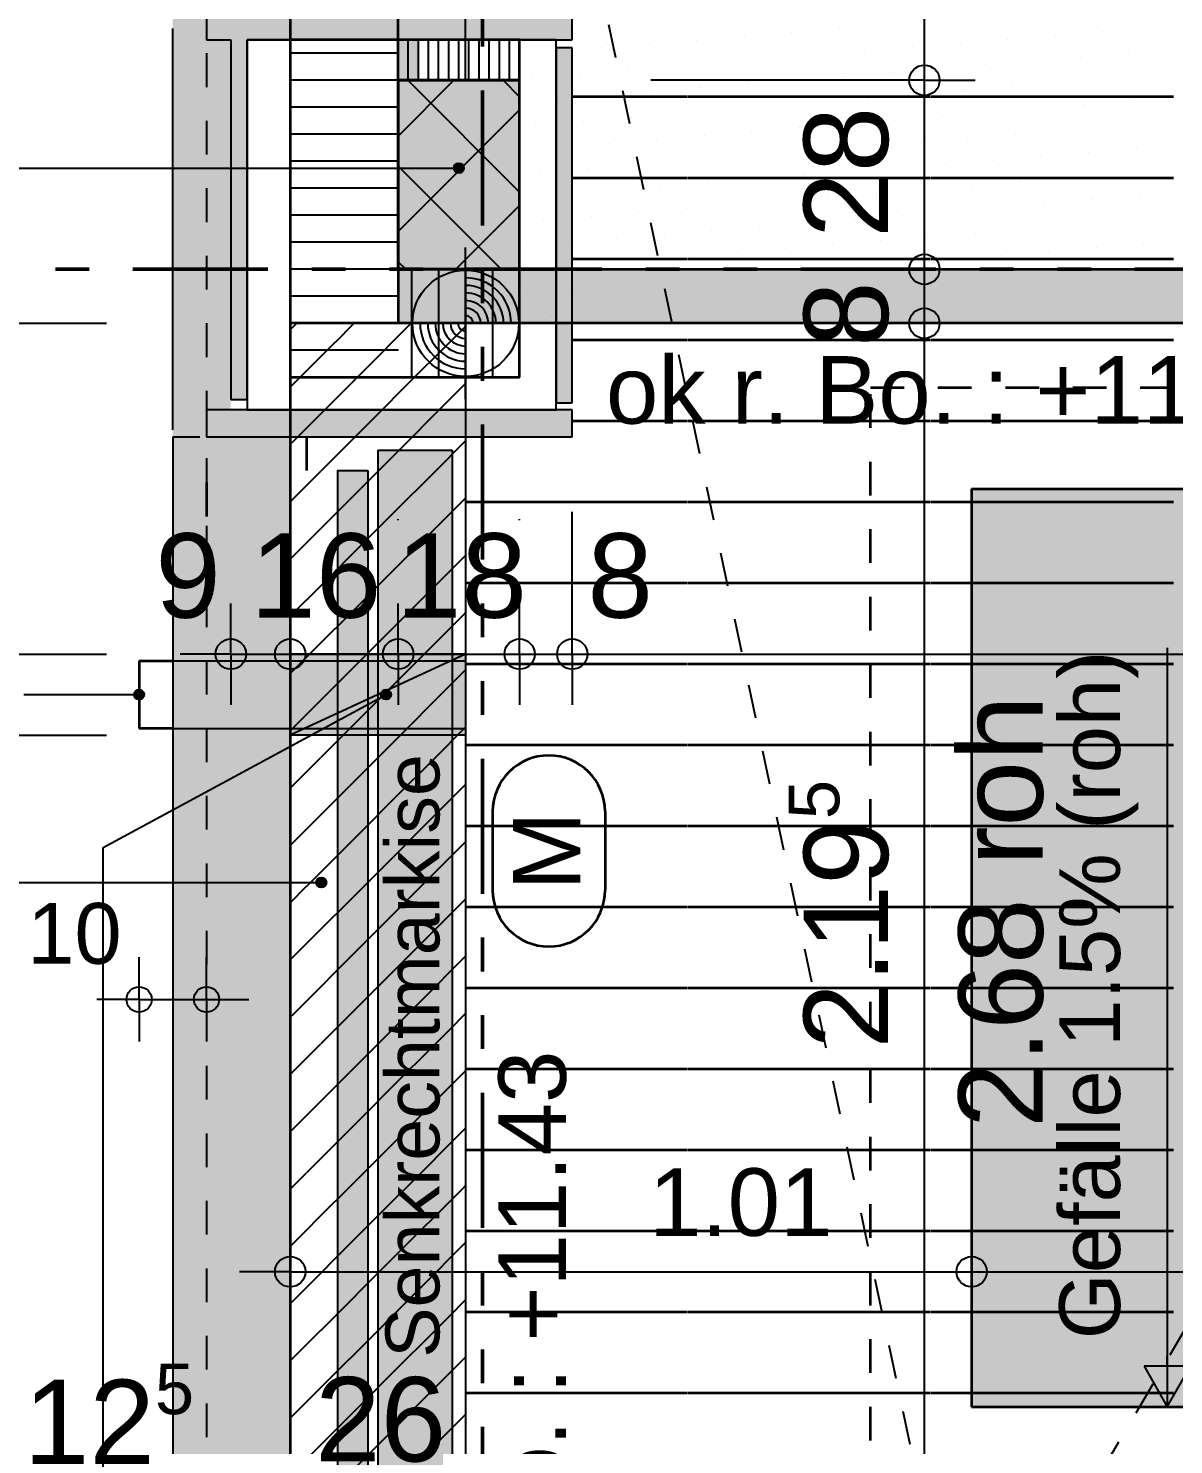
# Model space of a CAD drawing. Header units: centimetres. Extents: x 0.3 to 84.3, y 0.3 to 59.7.
# Drawn here: x 30.564 to 33.959, y 12.632 to 16.828 of the extents above; entities that cross this region are included whole.
import ezdxf

# ---------------------------------------------------------------- set-up
doc = ezdxf.new("R2010")
doc.units = ezdxf.units.CM
for name, pattern in [('AUSGEZOGEN', [0]), ('KURZGESTRICHELT', [0.25, 0.15, -0.1]), ('LINIE_17', [0.05, 0, -0.05]), ('LINIE_23', [0.79, 0.4, -0.13, 0, -0.13, 0, -0.13]), ('PHANTOM', [63.5, 31.75, -6.35, 6.35, -6.35, 6.35, -6.35]), ('PUNKT', [6.35, 0, -6.35]), ('RAND', [44.45, 12.7, -6.35, 12.7, -6.35, 0, -6.35]), ('VERDECKT', [9.525, 6.35, -3.175])]:
    doc.linetypes.add(name, pattern=pattern)
for name, color, linetype, lineweight in [('Allgemein', 7, 'AUSGEZOGEN', 35), ('Ausbau Raeume', 7, 'AUSGEZOGEN', 35), ('Aussparungszeichen', 7, 'AUSGEZOGEN', 50), ('Bauachsen grob', 7, 'RAND', 25), ('Beton Ansicht', 7, 'AUSGEZOGEN', 25), ('Beton verdeckt vorne', 7, 'KURZGESTRICHELT', 25), ('Bodenplatte', 7, 'AUSGEZOGEN', 35), ('Daemmung', 7, 'AUSGEZOGEN', 35), ('Decke', 7, 'AUSGEZOGEN', 35), ('Deckendaemmung', 7, 'AUSGEZOGEN', 25), ('Detailmasse', 7, 'AUSGEZOGEN', 25), ('Dichtung', 240, 'AUSGEZOGEN', 25), ('Entwaesserungsb._ Retentionb', 251, 'AUSGEZOGEN', 50), ('Holz Fassadenverkleidung', 7, 'AUSGEZOGEN', 35), ('Holzgelaender', 7, 'AUSGEZOGEN', 50), ('Konstruktion oben', 7, 'VERDECKT', 25), ('Rolladen', 7, 'AUSGEZOGEN', 25), ('Schraffur', 7, 'AUSGEZOGEN', 25), ('Spengler', 7, 'AUSGEZOGEN', 35), ('Text Decke', 7, 'AUSGEZOGEN', 50), ('Text Koten', 7, 'AUSGEZOGEN', 50), ('Text Werkplan Ausfuehrung', 7, 'AUSGEZOGEN', 50), ('Unterkonstruktion', 7, 'AUSGEZOGEN', 35), ('Vermassung Decke', 180, 'VERDECKT', 50), ('Vorhangbrett', 7, 'AUSGEZOGEN', 25), ('Wand Beton bewehrt', 7, 'AUSGEZOGEN', 35), ('Werkplan- Ausfuehrungsmasse', 7, 'AUSGEZOGEN', 25)]:
    doc.layers.add(name, color=color, linetype=linetype, lineweight=lineweight)
doc.layers.add('Elektro Text', color=7, linetype='AUSGEZOGEN', lineweight=35, true_color=0x656565)
doc.styles.add('ARIAL', font='ARIAL.TTF')

msp = doc.modelspace()

# ---------------------------------------------------------------- hatches: boundary and pattern name
at = {"layer": 'Allgemein', "linetype": 'AUSGEZOGEN', "lineweight": 25}
for points in [[(31.092, 16.794), (32.176, 16.794), (32.176, 16.874), (31.092, 16.874)], [(31.212, 15.728), (31.212, 16.794), (31.164, 16.794), (31.164, 15.728)], [(32.128, 16.77), (32.128, 15.718), (32.176, 15.718), (32.176, 16.77)], [(32.176, 15.698), (31.092, 15.698), (31.092, 15.618), (32.176, 15.618)]]:
    msp.add_hatch(color=32, dxfattribs=at).paths.add_polyline_path(points)
at = {"layer": 'Aussparungszeichen', "linetype": 'AUSGEZOGEN', "lineweight": 25, "true_color": 0xc7c7c7}
msp.add_hatch(color=9, dxfattribs=at).paths.add_polyline_path([(31.86, 14.974), (31.86, 14.734), (31.34, 14.734), (31.34, 14.974)], flags=16)
at = {"layer": 'Bodenplatte', "linetype": 'AUSGEZOGEN', "lineweight": 25, "true_color": 0xa8ffa8}
msp.add_hatch(color=81, dxfattribs=at).paths.add_polyline_path([(32.02, 16.674), (31.66, 16.674), (31.66, 16.114), (32.02, 16.114)])
at = {"layer": 'Bodenplatte', "linetype": 'AUSGEZOGEN', "lineweight": 25, "true_color": 0xe0ffe0}
msp.add_hatch(color=254, dxfattribs=at).paths.add_polyline_path([(31.66, 16.114), (31.66, 15.954), (47.44, 15.954), (47.44, 11.564), (62.72, 11.564), (62.72, 11.724), (47.6, 11.724), (47.6, 16.114)])
at = {"layer": 'Decke', "linetype": 'RAND', "lineweight": 35, "true_color": 0xedf5de}
msp.add_hatch(color=7, dxfattribs=at).paths.add_polyline_path([(33.36, 15.464), (33.36, 12.744), (37.22, 12.744), (37.22, 15.464)])
at = {"layer": 'Entwaesserungsb._ Retentionb', "linetype": 'AUSGEZOGEN', "lineweight": 25}
msp.add_hatch(color=7, dxfattribs=at).paths.add_polyline_path([(33.871, 12.864), (33.94, 12.744), (34.009, 12.864)])
at = {"layer": 'Holzgelaender', "linetype": 'AUSGEZOGEN', "lineweight": 25, "true_color": 0xe3e3e3}
msp.add_hatch(color=254, dxfattribs=at).paths.add_polyline_path([(31.48, 15.518), (31.48, 11.184), (37.28, 11.184), (37.28, 11.274), (31.57, 11.274), (31.57, 15.518)])
at = {"layer": 'Rolladen', "linetype": 'AUSGEZOGEN', "lineweight": 25, "true_color": 0xf2edfc}
msp.add_hatch(color=7, dxfattribs=at).paths.add_polyline_path([(31.6, 15.578), (31.6, 11.564), (31.82, 11.564), (31.82, 15.578)])
at = {"layer": 'Schraffur', "linetype": 'AUSGEZOGEN', "lineweight": 25, "true_color": 0xebe1ff}
msp.add_hatch(color=7, dxfattribs=at).paths.add_polyline_path([(31.72, 19.774), (31.66, 19.774), (31.66, 16.674), (31.72, 16.674)])
at = {"layer": 'Spengler', "linetype": 'AUSGEZOGEN', "lineweight": 25, "true_color": 0xfafafa}
for points in [[(30.992, 16.874), (30.992, 15.618), (31.092, 15.618), (31.092, 15.698), (31.164, 15.698), (31.164, 16.794), (31.092, 16.794), (31.092, 16.874)], [(30.992, 15.618), (30.992, 10.696), (37.38, 10.696), (37.38, 11.044), (31.34, 11.044), (31.34, 15.618)]]:
    msp.add_hatch(color=7, dxfattribs=at).paths.add_polyline_path(points)
at = {"layer": 'Text Decke', "linetype": 'AUSGEZOGEN', "lineweight": 25, "true_color": 0x00c600}
for points in [[(31.8271, 16.4065), (31.8271, 16.4215), (31.825, 16.414)], [(31.8271, 16.4215), (31.8325, 16.4011), (31.8325, 16.4269)], [(31.8271, 16.4215), (31.8271, 16.4065), (31.8325, 16.4011)], [(31.8325, 16.4269), (31.84, 16.399), (31.84, 16.429)], [(31.8325, 16.4269), (31.8325, 16.4011), (31.84, 16.399)], [(31.84, 16.429), (31.84, 16.399), (31.8475, 16.4011)], [(31.84, 16.429), (31.8475, 16.4011), (31.8475, 16.4269)], [(31.8475, 16.4269), (31.8475, 16.4011), (31.8529, 16.4065)], [(31.8475, 16.4269), (31.8529, 16.4065), (31.8529, 16.4215)], [(31.8529, 16.4215), (31.8529, 16.4065), (31.855, 16.414)]]:
    msp.add_hatch(color=92, dxfattribs=at).paths.add_polyline_path(points)
at = {"layer": 'Text Koten', "linetype": 'AUSGEZOGEN', "lineweight": 25}
for points in [[(31.4194, 14.3048), (31.4248, 14.2844), (31.4248, 14.3102)], [(31.4248, 14.3102), (31.4323, 14.2823), (31.4323, 14.3123)], [(31.4248, 14.3102), (31.4248, 14.2844), (31.4323, 14.2823)], [(31.4323, 14.3123), (31.4323, 14.2823), (31.4398, 14.2844)], [(31.4323, 14.3123), (31.4398, 14.2844), (31.4398, 14.3102)], [(31.4398, 14.3102), (31.4398, 14.2844), (31.4452, 14.2898)], [(31.4398, 14.3102), (31.4452, 14.2898), (31.4452, 14.3048)], [(31.4194, 14.2898), (31.4194, 14.3048), (31.4173, 14.2973)], [(31.4194, 14.3048), (31.4194, 14.2898), (31.4248, 14.2844)], [(31.4452, 14.3048), (31.4452, 14.2898), (31.4473, 14.2973)]]:
    msp.add_hatch(color=7, dxfattribs=at).paths.add_polyline_path(points)
at = {"layer": 'Text Werkplan Ausfuehrung', "linetype": 'AUSGEZOGEN', "lineweight": 25}
for color, points in [(240, [(30.8791, 14.8465), (30.8791, 14.8615), (30.877, 14.854)]), (240, [(30.8791, 14.8615), (30.8845, 14.8411), (30.8845, 14.8669)]), (240, [(30.8791, 14.8615), (30.8791, 14.8465), (30.8845, 14.8411)]), (240, [(30.8845, 14.8669), (30.892, 14.839), (30.892, 14.869)]), (240, [(30.8845, 14.8669), (30.8845, 14.8411), (30.892, 14.839)]), (240, [(30.892, 14.869), (30.892, 14.839), (30.8995, 14.8411)]), (240, [(30.892, 14.869), (30.8995, 14.8411), (30.8995, 14.8669)]), (240, [(30.8995, 14.8669), (30.8995, 14.8411), (30.9049, 14.8465)]), (240, [(30.8995, 14.8669), (30.9049, 14.8465), (30.9049, 14.8615)]), (240, [(30.9049, 14.8615), (30.9049, 14.8465), (30.907, 14.854)]), (8, [(31.6091, 14.8545), (31.6235, 14.8391), (31.6113, 14.8618)]), (8, [(31.6113, 14.8618), (31.6311, 14.8408), (31.6169, 14.8672)]), (8, [(31.6113, 14.8618), (31.6235, 14.8391), (31.6311, 14.8408)]), (8, [(31.6169, 14.8672), (31.6367, 14.8462), (31.6245, 14.8689)]), (8, [(31.6169, 14.8672), (31.6311, 14.8408), (31.6367, 14.8462)]), (8, [(31.6245, 14.8689), (31.6367, 14.8462), (31.6389, 14.8535)]), (8, [(31.6245, 14.8689), (31.6389, 14.8535), (31.6318, 14.8667)]), (8, [(31.6318, 14.8667), (31.6389, 14.8535), (31.6372, 14.8611)]), (8, [(31.6162, 14.8413), (31.6091, 14.8545), (31.6108, 14.8469)]), (8, [(31.6091, 14.8545), (31.6162, 14.8413), (31.6235, 14.8391)])]:
    msp.add_hatch(color=color, dxfattribs=at).paths.add_polyline_path(points)

# ---------------------------------------------------------------- linework, layer by layer
at = {"layer": 'Allgemein', "color": 7, "linetype": 'AUSGEZOGEN', "lineweight": 25}
for p, q in [((31.092, 16.874), (31.092, 16.794)), ((32.176, 16.794), (32.176, 16.874)), ((31.092, 16.794), (31.164, 16.794)), ((31.164, 16.794), (31.164, 15.728)), ((31.212, 15.728), (31.212, 16.794)), ((31.212, 16.794), (31.26, 16.794)), ((31.26, 16.794), (31.34, 16.794)), ((31.34, 16.794), (31.66, 16.794)), ((31.66, 16.794), (32.02, 16.794)), ((32.02, 16.794), (32.068, 16.794)), ((32.068, 16.794), (32.128, 16.794)), ((32.128, 16.794), (32.176, 16.794)), ((32.128, 16.77), (32.128, 15.718)), ((32.176, 16.77), (32.128, 16.77)), ((32.176, 15.718), (32.176, 16.77)), ((31.212, 15.698), (31.092, 15.698)), ((31.092, 15.698), (31.092, 15.618)), ((31.164, 15.728), (31.212, 15.728)), ((31.26, 15.698), (31.212, 15.698)), ((31.34, 15.698), (31.26, 15.698)), ((32.02, 15.698), (31.34, 15.698)), ((32.068, 15.698), (32.02, 15.698)), ((32.128, 15.698), (32.068, 15.698)), ((32.128, 15.718), (32.176, 15.718)), ((32.176, 15.698), (32.128, 15.698)), ((32.176, 15.618), (32.176, 15.698)), ((31.092, 15.618), (32.176, 15.618))]:
    msp.add_line(p, q, dxfattribs=at)
at = {"layer": 'Ausbau Raeume', "color": 254, "linetype": 'AUSGEZOGEN', "lineweight": 35}
for p, q in [((32.5182, 16.6246), (32.176, 16.6246)), ((33.2382, 16.6246), (32.5196, 16.6246)), ((33.9582, 16.6246), (33.2396, 16.6246)), ((32.5182, 16.3846), (32.176, 16.3846)), ((33.2382, 16.3846), (32.5196, 16.3846)), ((33.9582, 16.3846), (33.2396, 16.3846)), ((32.5182, 16.1446), (32.176, 16.1446)), ((33.2382, 16.1446), (32.5196, 16.1446)), ((33.9582, 16.1446), (33.2396, 16.1446)), ((32.5182, 15.9046), (32.176, 15.9046)), ((33.2382, 15.9046), (32.5196, 15.9046)), ((33.9582, 15.9046), (33.2396, 15.9046)), ((32.5182, 15.6646), (32.176, 15.6646)), ((33.2382, 15.6646), (32.5196, 15.6646)), ((33.9582, 15.6646), (33.2396, 15.6646)), ((32.5182, 15.4246), (31.86, 15.4246)), ((33.2382, 15.4246), (32.5196, 15.4246)), ((33.9582, 15.4246), (33.2396, 15.4246)), ((32.5182, 15.1846), (31.86, 15.1846)), ((33.2382, 15.1846), (32.5196, 15.1846)), ((33.9582, 15.1846), (33.2396, 15.1846)), ((32.5182, 14.9446), (31.86, 14.9446)), ((33.2382, 14.9446), (32.5196, 14.9446)), ((33.9582, 14.9446), (33.2396, 14.9446)), ((32.5182, 14.7046), (31.86, 14.7046)), ((33.2382, 14.7046), (32.5196, 14.7046)), ((33.9582, 14.7046), (33.2396, 14.7046)), ((32.5182, 14.4646), (31.86, 14.4646)), ((33.2382, 14.4646), (32.5196, 14.4646)), ((33.9582, 14.4646), (33.2396, 14.4646)), ((32.5182, 14.2246), (31.86, 14.2246)), ((33.2382, 14.2246), (32.5196, 14.2246)), ((33.9582, 14.2246), (33.2396, 14.2246)), ((32.5182, 13.9846), (31.86, 13.9846)), ((33.2382, 13.9846), (32.5196, 13.9846)), ((33.9582, 13.9846), (33.2396, 13.9846)), ((32.5182, 13.7446), (31.86, 13.7446)), ((33.2382, 13.7446), (32.5196, 13.7446)), ((33.9582, 13.7446), (33.2396, 13.7446)), ((32.5182, 13.5046), (31.86, 13.5046)), ((33.2382, 13.5046), (32.5196, 13.5046)), ((33.9582, 13.5046), (33.2396, 13.5046)), ((32.5182, 13.2646), (31.86, 13.2646)), ((33.2382, 13.2646), (32.5196, 13.2646)), ((33.9582, 13.2646), (33.2396, 13.2646)), ((32.5182, 13.0246), (31.86, 13.0246)), ((33.2382, 13.0246), (32.5196, 13.0246)), ((33.9582, 13.0246), (33.2396, 13.0246)), ((32.5182, 12.7846), (31.86, 12.7846)), ((33.2382, 12.7846), (32.5196, 12.7846)), ((33.9582, 12.7846), (33.2396, 12.7846))]:
    msp.add_line(p, q, dxfattribs=at)
at = {"layer": 'Aussparungszeichen', "color": 8, "linetype": 'VERDECKT', "lineweight": 25}
for p, q in [((31.86, 14.974), (31.34, 14.974)), ((31.86, 14.974), (31.34, 14.734)), ((31.86, 14.734), (31.34, 14.734))]:
    msp.add_line(p, q, dxfattribs=at)
at = {"layer": 'Bauachsen grob', "color": 32, "linetype": 'LINIE_23', "lineweight": 50, "true_color": 0xc36e14}
for p, q in [((31.91, 1.394), (31.91, 57.974)), ((21.964, 16.114), (72.416, 16.114))]:
    msp.add_line(p, q, dxfattribs=at)
at = {"layer": 'Beton Ansicht', "color": 7, "linetype": 'AUSGEZOGEN', "lineweight": 25}
msp.add_line((31.86, 15.618), (31.86, 11.564), dxfattribs=at)
at = {"layer": 'Beton verdeckt vorne', "color": 7, "linetype": 'VERDECKT', "lineweight": 25}
for p, q in [((31.66, 16.674), (31.66, 19.774)), ((31.86, 15.954), (31.34, 15.954)), ((31.34, 15.954), (31.34, 11.044)), ((31.86, 15.954), (31.86, 15.618))]:
    msp.add_line(p, q, dxfattribs=at)
at = {"layer": 'Bodenplatte', "color": 92, "linetype": 'VERDECKT', "lineweight": 35, "true_color": 0x00c600}
for p, q in [((31.66, 16.114), (31.66, 19.774)), ((31.66, 16.114), (31.66, 15.954)), ((31.66, 16.114), (47.6, 16.114)), ((31.66, 15.954), (31.34, 15.954)), ((31.34, 15.954), (31.34, 11.044)), ((47.44, 15.954), (31.66, 15.954))]:
    msp.add_line(p, q, dxfattribs=at)
at = {"layer": 'Daemmung', "color": 7, "linetype": 'VERDECKT', "lineweight": 25}
for p, q in [((31.86, 16.674), (31.86, 19.774)), ((31.34, 16.794), (31.34, 19.354))]:
    msp.add_line(p, q, dxfattribs=at)
at = {"layer": 'Daemmung', "color": 7, "linetype": 'AUSGEZOGEN', "lineweight": 35}
for p, q in [((31.66, 16.794), (31.34, 16.794)), ((31.34, 16.794), (31.34, 15.794)), ((32.02, 16.794), (31.66, 16.794)), ((32.02, 16.674), (32.02, 16.794)), ((31.66, 16.114), (31.66, 16.674)), ((31.66, 16.674), (32.02, 16.674)), ((32.02, 16.114), (31.66, 16.114)), ((32.02, 15.794), (32.02, 16.114)), ((31.34, 15.794), (31.66, 15.794)), ((31.66, 15.794), (32.02, 15.794))]:
    msp.add_line(p, q, dxfattribs=at)
at = {"layer": 'Daemmung', "color": 7, "linetype": 'AUSGEZOGEN', "lineweight": 25}
msp.add_line((32.02, 16.674), (32.02, 16.794), dxfattribs=at)
at = {"layer": 'Daemmung', "color": 211, "linetype": 'KURZGESTRICHELT', "lineweight": 25, "true_color": 0xff70ff}
for p, q in [((32.02, 16.114), (32.02, 15.954)), ((32.02, 15.954), (45.4, 15.954))]:
    msp.add_line(p, q, dxfattribs=at)
at = {"layer": 'Daemmung', "color": 7, "linetype": 'AUSGEZOGEN', "lineweight": 25}
for points in [[(31.66, 16.674), (31.66, 16.674), (31.66, 16.794), (31.66, 16.794), (31.66, 16.794)], [(31.69, 16.674), (31.69, 16.794), (31.69, 16.794)], [(31.72, 16.674), (31.72, 16.794), (31.72, 16.794)], [(31.75, 16.674), (31.75, 16.794), (31.75, 16.794)], [(31.78, 16.674), (31.78, 16.794), (31.78, 16.794)], [(31.78, 16.674), (31.78, 16.794), (31.78, 16.794)], [(31.81, 16.674), (31.81, 16.794), (31.81, 16.794)], [(31.84, 16.674), (31.84, 16.794), (31.84, 16.794)], [(31.87, 16.674), (31.87, 16.794), (31.87, 16.794)], [(31.9, 16.674), (31.9, 16.794), (31.9, 16.794)], [(31.9, 16.674), (31.9, 16.794), (31.9, 16.794)], [(31.93, 16.674), (31.93, 16.794), (31.93, 16.794)], [(31.96, 16.674), (31.96, 16.794), (31.96, 16.794)], [(31.99, 16.674), (31.99, 16.794), (31.99, 16.794)], [(31.66, 16.754), (31.34, 16.754), (31.34, 16.754)], [(31.66, 16.754), (31.34, 16.754), (31.34, 16.754)], [(31.66, 16.674), (31.34, 16.674), (31.34, 16.674)], [(31.66, 16.594), (31.34, 16.594), (31.34, 16.594)], [(31.66, 16.514), (31.66, 16.514), (31.34, 16.514), (31.34, 16.514)], [(31.66, 16.434), (31.66, 16.434), (31.34, 16.434), (31.34, 16.434)], [(31.66, 16.434), (31.66, 16.434), (31.34, 16.434), (31.34, 16.434)], [(31.66, 16.354), (31.66, 16.354), (31.34, 16.354), (31.34, 16.354)], [(31.66, 16.274), (31.66, 16.274), (31.34, 16.274), (31.34, 16.274)], [(31.66, 16.194), (31.66, 16.194), (31.34, 16.194)], [(31.66, 16.114), (31.66, 16.114), (31.34, 16.114), (31.34, 16.114)], [(31.66, 16.114), (31.66, 16.114), (31.34, 16.114), (31.34, 16.114)], [(31.7, 16.114), (31.7, 16.114), (31.7, 15.794), (31.7, 15.794)], [(31.7, 16.114), (31.7, 16.114), (31.7, 15.794), (31.7, 15.794)], [(31.78, 16.114), (31.78, 16.114), (31.78, 15.794), (31.78, 15.794)], [(31.86, 16.114), (31.86, 16.114), (31.86, 15.794), (31.86, 15.794)], [(31.94, 16.114), (31.94, 16.114), (31.94, 15.794), (31.94, 15.794)], [(32.02, 16.114), (32.02, 15.954), (32.02, 15.794), (32.02, 15.794)], [(31.66, 16.034), (31.66, 16.034), (31.34, 16.034), (31.34, 16.034)], [(31.66, 15.954), (31.66, 15.954), (31.34, 15.954), (31.34, 15.954)], [(31.66, 15.874), (31.66, 15.874), (31.34, 15.874)], [(31.66, 15.794), (31.66, 15.794), (31.34, 15.794)]]:
    msp.add_lwpolyline(points, dxfattribs=at)
at = {"layer": 'Decke', "color": 203, "linetype": 'LINIE_17', "lineweight": 25, "true_color": 0xaa6ed8}
msp.add_line((31.72, 16.674), (31.72, 19.774), dxfattribs=at)
at = {"layer": 'Decke', "color": 96, "linetype": 'PHANTOM', "lineweight": 35, "true_color": 0x006e00}
msp.add_line((31.34, 19.614), (31.34, 11.044), dxfattribs=at)
at = {"layer": 'Decke', "color": 92, "linetype": 'LINIE_17', "lineweight": 35, "true_color": 0x00c600}
for p, q in [((33.06, 15.764), (37.52, 15.764)), ((33.06, 12.444), (33.06, 15.764))]:
    msp.add_line(p, q, dxfattribs=at)
at = {"layer": 'Decke', "color": 92, "linetype": 'RAND', "lineweight": 35, "true_color": 0x00c600}
for p, q in [((33.36, 15.464), (33.36, 12.744)), ((33.36, 15.464), (37.22, 15.464)), ((33.36, 12.744), (37.22, 12.744))]:
    msp.add_line(p, q, dxfattribs=at)
at = {"layer": 'Deckendaemmung', "color": 211, "linetype": 'AUSGEZOGEN', "lineweight": 25, "true_color": 0xff70ff}
for p, q in [((31.9049, 16.812), (31.9049, 16.812)), ((32.0458, 16.8233), (32.0458, 16.8233)), ((32.5448, 16.7925), (32.5448, 16.7925)), ((32.6858, 16.8039), (32.6858, 16.8039)), ((32.8267, 16.8152), (32.8267, 16.8152)), ((32.9677, 16.8265), (32.9677, 16.8265)), ((33.4666, 16.7958), (33.4666, 16.7958)), ((33.6076, 16.8071), (33.6076, 16.8071)), ((33.7485, 16.8184), (33.7485, 16.8184)), ((31.981, 16.7472), (31.981, 16.7472)), ((32.122, 16.7585), (32.122, 16.7585)), ((32.2629, 16.7698), (32.2629, 16.7698)), ((32.4039, 16.7812), (32.4039, 16.7812)), ((32.9029, 16.7504), (32.9029, 16.7504)), ((33.0438, 16.7617), (33.0438, 16.7617)), ((33.1847, 16.7731), (33.1847, 16.7731)), ((33.3257, 16.7844), (33.3257, 16.7844)), ((33.8247, 16.7536), (33.8247, 16.7536)), ((32.3391, 16.705), (32.3391, 16.705)), ((32.48, 16.7164), (32.48, 16.7164)), ((32.621, 16.7277), (32.621, 16.7277)), ((32.7619, 16.739), (32.7619, 16.739)), ((33.2609, 16.7083), (33.2609, 16.7083)), ((33.4018, 16.7196), (33.4018, 16.7196)), ((33.5428, 16.7309), (33.5428, 16.7309)), ((33.6837, 16.7423), (33.6837, 16.7423)), ((32.0572, 16.6823), (32.0572, 16.6823)), ((32.1981, 16.6937), (32.1981, 16.6937)), ((32.6971, 16.6629), (32.6971, 16.6629)), ((32.8381, 16.6742), (32.8381, 16.6742)), ((32.979, 16.6856), (32.979, 16.6856)), ((33.1199, 16.6969), (33.1199, 16.6969)), ((33.6189, 16.6661), (33.6189, 16.6661)), ((33.7599, 16.6775), (33.7599, 16.6775)), ((33.9008, 16.6888), (33.9008, 16.6888)), ((32.2743, 16.6289), (32.2743, 16.6289)), ((32.4152, 16.6402), (32.4152, 16.6402)), ((32.5562, 16.6516), (32.5562, 16.6516)), ((33.0551, 16.6208), (33.0551, 16.6208)), ((33.1961, 16.6321), (33.1961, 16.6321)), ((33.337, 16.6435), (33.337, 16.6435)), ((33.337, 16.6435), (33.337, 16.6435)), ((33.478, 16.6548), (33.478, 16.6548)), ((32.1333, 16.6175), (32.1333, 16.6175)), ((32.6323, 16.5868), (32.6323, 16.5868)), ((32.6323, 16.5868), (32.6323, 16.5868)), ((32.7732, 16.5981), (32.7732, 16.5981)), ((32.9142, 16.6094), (32.9142, 16.6094)), ((33.4132, 16.5787), (33.4132, 16.5787)), ((33.5541, 16.59), (33.5541, 16.59)), ((33.6951, 16.6013), (33.6951, 16.6013)), ((33.836, 16.6127), (33.836, 16.6127)), ((32.0685, 16.5414), (32.0685, 16.5414)), ((32.2095, 16.5527), (32.2095, 16.5527)), ((32.3504, 16.5641), (32.3504, 16.5641)), ((32.4914, 16.5754), (32.4914, 16.5754)), ((32.9903, 16.5446), (32.9903, 16.5446)), ((33.1313, 16.556), (33.1313, 16.556)), ((33.2722, 16.5673), (33.2722, 16.5673)), ((33.7712, 16.5365), (33.7712, 16.5365)), ((33.9121, 16.5479), (33.9121, 16.5479)), ((32.4266, 16.4993), (32.4266, 16.4993)), ((32.5675, 16.5106), (32.5675, 16.5106)), ((32.7084, 16.522), (32.7084, 16.522)), ((32.8494, 16.5333), (32.8494, 16.5333)), ((33.3484, 16.5025), (33.3484, 16.5025)), ((33.4893, 16.5139), (33.4893, 16.5139)), ((33.6303, 16.5252), (33.6303, 16.5252)), ((32.1447, 16.4766), (32.1447, 16.4766)), ((32.2856, 16.4879), (32.2856, 16.4879)), ((32.7846, 16.4572), (32.7846, 16.4572)), ((32.9255, 16.4685), (32.9255, 16.4685)), ((33.0665, 16.4798), (33.0665, 16.4798)), ((33.2074, 16.4912), (33.2074, 16.4912)), ((33.7064, 16.4604), (33.7064, 16.4604)), ((33.8473, 16.4717), (33.8473, 16.4717)), ((32.2208, 16.4118), (32.2208, 16.4118)), ((32.3618, 16.4231), (32.3618, 16.4231)), ((32.5027, 16.4345), (32.5027, 16.4345)), ((32.6436, 16.4458), (32.6436, 16.4458)), ((33.1426, 16.415), (33.1426, 16.415)), ((33.2836, 16.4264), (33.2836, 16.4264)), ((33.4245, 16.4377), (33.4245, 16.4377)), ((33.5655, 16.4491), (33.5655, 16.4491)), ((32.0799, 16.4005), (32.0799, 16.4005)), ((32.5788, 16.3697), (32.5788, 16.3697)), ((32.7198, 16.381), (32.7198, 16.381)), ((32.8607, 16.3924), (32.8607, 16.3924)), ((33.0017, 16.4037), (33.0017, 16.4037)), ((33.5007, 16.3729), (33.5007, 16.3729)), ((33.6416, 16.3843), (33.6416, 16.3843)), ((33.7825, 16.3956), (33.7825, 16.3956)), ((33.9235, 16.4069), (33.9235, 16.4069)), ((32.156, 16.3357), (32.156, 16.3357)), ((32.297, 16.347), (32.297, 16.347)), ((32.4379, 16.3583), (32.4379, 16.3583)), ((32.9369, 16.3276), (32.9369, 16.3276)), ((33.0778, 16.3389), (33.0778, 16.3389)), ((33.2188, 16.3502), (33.2188, 16.3502)), ((33.3597, 16.3616), (33.3597, 16.3616)), ((33.8587, 16.3308), (33.8587, 16.3308)), ((32.514, 16.2935), (32.514, 16.2935)), ((32.655, 16.3049), (32.655, 16.3049)), ((32.7959, 16.3162), (32.7959, 16.3162)), ((33.2949, 16.2854), (33.2949, 16.2854)), ((33.4359, 16.2968), (33.4359, 16.2968)), ((33.4359, 16.2968), (33.4359, 16.2968)), ((33.5768, 16.3081), (33.5768, 16.3081)), ((33.7177, 16.3195), (33.7177, 16.3195)), ((32.0912, 16.2595), (32.0912, 16.2595)), ((32.2322, 16.2709), (32.2322, 16.2709)), ((32.3731, 16.2822), (32.3731, 16.2822)), ((32.8721, 16.2514), (32.8721, 16.2514)), ((33.013, 16.2628), (33.013, 16.2628)), ((33.154, 16.2741), (33.154, 16.2741)), ((33.6529, 16.2433), (33.6529, 16.2433)), ((33.7939, 16.2547), (33.7939, 16.2547)), ((33.9348, 16.266), (33.9348, 16.266)), ((32.3083, 16.2061), (32.3083, 16.2061)), ((32.4492, 16.2174), (32.4492, 16.2174)), ((32.5902, 16.2287), (32.5902, 16.2287)), ((32.7311, 16.2401), (32.7311, 16.2401)), ((32.7311, 16.2401), (32.7311, 16.2401)), ((33.2301, 16.2093), (33.2301, 16.2093)), ((33.371, 16.2206), (33.371, 16.2206)), ((33.512, 16.232), (33.512, 16.232)), ((32.0264, 16.1834), (32.0264, 16.1834)), ((32.0264, 16.1834), (32.0264, 16.1834)), ((32.1673, 16.1947), (32.1673, 16.1947)), ((32.6663, 16.1639), (32.6663, 16.1639)), ((32.8073, 16.1753), (32.8073, 16.1753)), ((32.9482, 16.1866), (32.9482, 16.1866)), ((33.0892, 16.198), (33.0892, 16.198)), ((33.5881, 16.1672), (33.5881, 16.1672)), ((33.7291, 16.1785), (33.7291, 16.1785)), ((33.87, 16.1899), (33.87, 16.1899)), ((32.1025, 16.1186), (32.1025, 16.1186)), ((32.2435, 16.1299), (32.2435, 16.1299)), ((32.3844, 16.1413), (32.3844, 16.1413)), ((32.5254, 16.1526), (32.5254, 16.1526)), ((33.0244, 16.1218), (33.0244, 16.1218)), ((33.1653, 16.1331), (33.1653, 16.1331)), ((33.3062, 16.1445), (33.3062, 16.1445)), ((33.4472, 16.1558), (33.4472, 16.1558)), ((33.9462, 16.125), (33.9462, 16.125)), ((32.4606, 16.0764), (32.4606, 16.0764)), ((32.6015, 16.0878), (32.6015, 16.0878)), ((32.7425, 16.0991), (32.7425, 16.0991)), ((32.8834, 16.1105), (32.8834, 16.1105)), ((33.3824, 16.0797), (33.3824, 16.0797)), ((33.5233, 16.091), (33.5233, 16.091)), ((33.6643, 16.1024), (33.6643, 16.1024)), ((33.8052, 16.1137), (33.8052, 16.1137)), ((32.0377, 16.0424), (32.0377, 16.0424)), ((32.1787, 16.0538), (32.1787, 16.0538)), ((32.3196, 16.0651), (32.3196, 16.0651)), ((32.8186, 16.0343), (32.8186, 16.0343)), ((32.9596, 16.0457), (32.9596, 16.0457)), ((33.1005, 16.057), (33.1005, 16.057)), ((33.2414, 16.0683), (33.2414, 16.0683)), ((33.7404, 16.0376), (33.7404, 16.0376)), ((33.8814, 16.0489), (33.8814, 16.0489)), ((32.2548, 15.989), (32.2548, 15.989)), ((32.3958, 16.0003), (32.3958, 16.0003)), ((32.5367, 16.0116), (32.5367, 16.0116)), ((32.6777, 16.023), (32.6777, 16.023)), ((33.1766, 15.9922), (33.1766, 15.9922)), ((33.3176, 16.0035), (33.3176, 16.0035)), ((33.4585, 16.0149), (33.4585, 16.0149)), ((33.5995, 16.0262), (33.5995, 16.0262)), ((32.1139, 15.9776), (32.1139, 15.9776)), ((32.7538, 15.9582), (32.7538, 15.9582)), ((32.8948, 15.9695), (32.8948, 15.9695)), ((33.0357, 15.9809), (33.0357, 15.9809)), ((33.6756, 15.9614), (33.6756, 15.9614)), ((33.8166, 15.9728), (33.8166, 15.9728)), ((33.9575, 15.9841), (33.9575, 15.9841))]:
    msp.add_line(p, q, dxfattribs=at)
at = {"layer": 'Detailmasse', "color": 8, "linetype": 'AUSGEZOGEN', "lineweight": 25, "true_color": 0x737373}
for p, q in [((30.3153, 15.954), (30.7953, 15.954)), ((30.3153, 14.974), (30.7953, 14.974)), ((30.3153, 14.734), (30.7953, 14.734))]:
    msp.add_line(p, q, dxfattribs=at)
at = {"layer": 'Detailmasse', "color": 240, "linetype": 'AUSGEZOGEN', "lineweight": 25}
for p, q in [((30.892, 13.9508), (30.892, 14.0758)), ((31.092, 13.9508), (31.092, 14.0758)), ((30.892, 13.9508), (30.767, 13.9508)), ((30.892, 13.9508), (30.892, 13.8258)), ((30.892, 13.9508), (30.892, 13.9508)), ((30.892, 13.9508), (31.092, 13.9508)), ((31.092, 13.9508), (31.092, 13.8258)), ((31.092, 13.9508), (31.092, 13.9508)), ((31.092, 13.9508), (31.217, 13.9508))]:
    msp.add_line(p, q, dxfattribs=at)
for centre in [(30.892, 13.9508), (31.092, 13.9508)]:
    msp.add_circle(centre, 0.0375, dxfattribs=at)
at = {"layer": 'Dichtung', "color": 21, "linetype": 'AUSGEZOGEN', "lineweight": 25, "true_color": 0xffa8a8}
for p, q in [((31.34, 15.9345), (31.3595, 15.954)), ((31.4738, 15.8986), (31.5292, 15.954)), ((31.5587, 15.8137), (31.6989, 15.954)), ((31.6435, 15.7289), (31.8552, 15.9406)), ((31.8557, 15.941), (31.86, 15.9453)), ((31.34, 15.7648), (31.4734, 15.8982)), ((31.3465, 15.6016), (31.5583, 15.8133)), ((31.7284, 15.644), (31.86, 15.7756)), ((31.4314, 15.5167), (31.6431, 15.7285)), ((31.5163, 15.4319), (31.728, 15.6436)), ((31.34, 15.5951), (31.3461, 15.6012)), ((31.8132, 15.5592), (31.86, 15.6059)), ((31.6011, 15.347), (31.8128, 15.5587)), ((31.34, 15.4253), (31.431, 15.5163)), ((31.34, 15.2556), (31.5158, 15.4315)), ((31.686, 15.2622), (31.86, 15.4362)), ((31.389, 15.1349), (31.6007, 15.3466)), ((31.4738, 15.0501), (31.6855, 15.2618)), ((31.7708, 15.1773), (31.86, 15.2665)), ((31.5587, 14.9652), (31.7704, 15.1769)), ((31.34, 15.0859), (31.3885, 15.1345)), ((31.6435, 14.8804), (31.8552, 15.0921)), ((31.8557, 15.0925), (31.86, 15.0968)), ((31.34, 14.9162), (31.4734, 15.0496)), ((31.3465, 14.7531), (31.5583, 14.9648)), ((31.7284, 14.7955), (31.86, 14.9271)), ((31.4314, 14.6682), (31.6431, 14.8799)), ((31.5163, 14.5834), (31.728, 14.7951)), ((31.34, 14.7465), (31.3461, 14.7526)), ((31.8132, 14.7106), (31.86, 14.7574)), ((31.6011, 14.4985), (31.8128, 14.7102)), ((31.34, 14.5768), (31.431, 14.6678)), ((31.34, 14.4071), (31.5158, 14.5829)), ((31.686, 14.4137), (31.86, 14.5877)), ((31.389, 14.2864), (31.6007, 14.4981)), ((31.4738, 14.2015), (31.6855, 14.4132)), ((31.7708, 14.3288), (31.86, 14.418)), ((31.5587, 14.1167), (31.7704, 14.3284)), ((31.34, 14.2374), (31.3885, 14.286)), ((31.6435, 14.0318), (31.8552, 14.2435)), ((31.8557, 14.244), (31.86, 14.2483)), ((31.34, 14.0677), (31.4734, 14.2011)), ((31.3465, 13.9045), (31.5583, 14.1163)), ((31.7284, 13.947), (31.86, 14.0786)), ((31.4314, 13.8197), (31.6431, 14.0314)), ((31.5163, 13.7348), (31.728, 13.9465)), ((31.34, 13.898), (31.3461, 13.9041)), ((31.8132, 13.8621), (31.86, 13.9089)), ((31.6011, 13.65), (31.8128, 13.8617)), ((31.34, 13.7283), (31.431, 13.8193)), ((31.34, 13.5586), (31.5158, 13.7344)), ((31.686, 13.5651), (31.86, 13.7392)), ((31.389, 13.4379), (31.6007, 13.6496)), ((31.4738, 13.353), (31.6855, 13.5647)), ((31.7708, 13.4803), (31.86, 13.5695)), ((31.5587, 13.2681), (31.7704, 13.4799)), ((31.34, 13.3889), (31.3885, 13.4374)), ((31.6435, 13.1833), (31.8552, 13.395)), ((31.8557, 13.3954), (31.86, 13.3998)), ((31.34, 13.2192), (31.4734, 13.3526)), ((31.3465, 13.056), (31.5583, 13.2677)), ((31.7284, 13.0984), (31.86, 13.2301)), ((31.4314, 12.9712), (31.6431, 13.1829)), ((31.5163, 12.8863), (31.728, 13.098)), ((31.34, 13.0495), (31.3461, 13.0556)), ((31.8132, 13.0136), (31.86, 13.0604)), ((31.6011, 12.8015), (31.8128, 13.0132)), ((31.34, 12.8798), (31.431, 12.9707)), ((31.34, 12.7101), (31.5158, 12.8859)), ((31.686, 12.7166), (31.86, 12.8906)), ((31.389, 12.5893), (31.6007, 12.801)), ((31.4738, 12.5045), (31.6855, 12.7162)), ((31.7708, 12.6318), (31.86, 12.7209))]:
    msp.add_line(p, q, dxfattribs=at)
at = {"layer": 'Elektro Text', "color": 40, "linetype": 'AUSGEZOGEN', "lineweight": 35}
for p, q in [((31.94, 14.5071), (31.94, 14.2743)), ((32.2733, 14.5071), (32.2733, 14.2743))]:
    msp.add_line(p, q, dxfattribs=at)
for centre, start, end in [((32.1067, 14.5071), 0, 180), ((32.1067, 14.2743), 180, 0)]:
    msp.add_arc(centre, 0.1667, start, end, dxfattribs=at)
at = {"layer": 'Entwaesserungsb._ Retentionb', "color": 7, "linetype": 'LINIE_17', "lineweight": 25}
for p, q in [((31.66, 19.774), (33.34, 11.864)), ((33.34, 11.864), (37.995, 19.774))]:
    msp.add_line(p, q, dxfattribs=at)
at = {"layer": 'Entwaesserungsb._ Retentionb', "color": 7, "linetype": 'AUSGEZOGEN', "lineweight": 25}
for p, q in [((33.94, 14.993), (33.94, 12.744)), ((33.94, 12.864), (33.94, 12.894)), ((34.009, 12.864), (33.871, 12.864)), ((33.871, 12.864), (33.94, 12.744)), ((33.94, 12.744), (34.009, 12.864)), ((33.94, 12.744), (33.94, 12.744)), ((33.94, 12.744), (33.94, 12.744)), ((33.94, 12.744), (33.94, 12.744))]:
    msp.add_line(p, q, dxfattribs=at)
at = {"layer": 'Holz Fassadenverkleidung', "color": 7, "linetype": 'LINIE_17', "lineweight": 25}
msp.add_line((31.092, 19.354), (31.092, 10.8231), dxfattribs=at)
at = {"layer": 'Holzgelaender', "color": 7, "linetype": 'AUSGEZOGEN', "lineweight": 25}
for p, q in [((31.48, 15.518), (31.48, 11.184)), ((31.48, 15.518), (31.57, 15.518)), ((31.57, 15.518), (31.57, 11.274))]:
    msp.add_line(p, q, dxfattribs=at)
at = {"layer": 'Konstruktion oben', "color": 7, "linetype": 'PUNKT', "lineweight": 35}
for p, q in [((31.092, 47.732), (31.092, 10.796)), ((31.388, 15.618), (31.388, 11.092))]:
    msp.add_line(p, q, dxfattribs=at)
at = {"layer": 'Rolladen', "color": 202, "linetype": 'PHANTOM', "lineweight": 25}
for p, q in [((31.6, 15.578), (31.6, 11.564)), ((31.6, 15.578), (31.82, 15.578)), ((31.82, 15.578), (31.82, 11.564))]:
    msp.add_line(p, q, dxfattribs=at)
at = {"layer": 'Spengler', "color": 7, "linetype": 'AUSGEZOGEN', "lineweight": 25}
for p, q in [((30.992, 15.638), (30.992, 16.828)), ((30.992, 15.618), (31.072, 15.618)), ((30.992, 15.618), (30.992, 10.696)), ((31.34, 15.618), (31.34, 11.044))]:
    msp.add_line(p, q, dxfattribs=at)
at = {"layer": 'Spengler', "color": 240, "linetype": 'AUSGEZOGEN', "lineweight": 35}
for p, q in [((30.892, 14.954), (30.992, 14.954)), ((30.892, 14.954), (30.892, 14.754)), ((30.992, 14.754), (30.892, 14.754))]:
    msp.add_line(p, q, dxfattribs=at)
at = {"layer": 'Spengler', "color": 240, "linetype": 'VERDECKT', "lineweight": 25}
for p, q in [((30.992, 14.954), (31.86, 14.954)), ((30.992, 14.754), (31.86, 14.754))]:
    msp.add_line(p, q, dxfattribs=at)
at = {"layer": 'Text Decke', "color": 92, "linetype": 'AUSGEZOGEN', "lineweight": 25, "true_color": 0x00c600}
for p, q in [((29.5233, 16.414), (31.84, 16.414)), ((31.825, 16.414), (31.825, 16.414)), ((31.84, 16.429), (31.84, 16.429)), ((31.855, 16.414), (31.855, 16.414)), ((31.84, 16.399), (31.84, 16.399))]:
    msp.add_line(p, q, dxfattribs=at)
msp.add_circle((31.84, 16.414), 0.015, dxfattribs=at)
at = {"layer": 'Text Koten', "color": 240, "linetype": 'AUSGEZOGEN', "lineweight": 25}
for p, q in [((31.86, 15.729), (31.86, 16.179)), ((31.86, 15.7965), (31.86, 16.1115)), ((31.635, 15.954), (32.085, 15.954)), ((31.7027, 15.954), (32.0175, 15.954))]:
    msp.add_line(p, q, dxfattribs=at)
at = {"layer": 'Text Koten', "color": 7, "linetype": 'AUSGEZOGEN', "lineweight": 25}
for p, q in [((31.4323, 14.3123), (31.4323, 14.3123)), ((30.172, 14.2973), (31.4323, 14.2973)), ((31.4173, 14.2973), (31.4173, 14.2973)), ((31.4323, 14.2823), (31.4323, 14.2823)), ((31.4473, 14.2973), (31.4473, 14.2973))]:
    msp.add_line(p, q, dxfattribs=at)
at = {"layer": 'Text Koten', "color": 240, "linetype": 'AUSGEZOGEN', "lineweight": 25}
msp.add_circle((31.86, 15.954), 0.1575, dxfattribs=at)
at = {"layer": 'Text Koten', "color": 7, "linetype": 'AUSGEZOGEN', "lineweight": 25}
msp.add_circle((31.4323, 14.2973), 0.015, dxfattribs=at)
at = {"layer": 'Text Koten', "color": 240, "linetype": 'AUSGEZOGEN', "lineweight": 25}
for radius, start, end in [(0.135, 0, 90), (0.1125, 0, 90), (0.09, 0, 90), (0.0675, 0, 90), (0.045, 0, 90), (0.135, 180, 270), (0.1125, 180, 270), (0.09, 180, 270), (0.0675, 180, 270), (0.045, 180, 270), (0.0225, 180, 270), (0.0225, 0, 90)]:
    msp.add_arc((31.86, 15.954), radius, start, end, dxfattribs=at)
at = {"layer": 'Text Werkplan Ausfuehrung', "color": 240, "linetype": 'AUSGEZOGEN', "lineweight": 25}
for p, q in [((30.892, 14.869), (30.892, 14.869)), ((30.5504, 14.854), (30.892, 14.854)), ((30.877, 14.854), (30.877, 14.854)), ((30.892, 14.839), (30.892, 14.839)), ((30.907, 14.854), (30.907, 14.854))]:
    msp.add_line(p, q, dxfattribs=at)
at = {"layer": 'Text Werkplan Ausfuehrung', "color": 8, "linetype": 'AUSGEZOGEN', "lineweight": 25, "true_color": 0x737373}
for p, q in [((31.6169, 14.8672), (31.6169, 14.8672)), ((31.6372, 14.8611), (31.6372, 14.8611)), ((30.7855, 14.4011), (31.624, 14.854)), ((31.6108, 14.8469), (31.6108, 14.8469)), ((31.6311, 14.8408), (31.6311, 14.8408)), ((30.7855, 9.2353), (30.7855, 14.4011))]:
    msp.add_line(p, q, dxfattribs=at)
at = {"layer": 'Text Werkplan Ausfuehrung', "color": 240, "linetype": 'AUSGEZOGEN', "lineweight": 25}
msp.add_circle((30.892, 14.854), 0.015, dxfattribs=at)
at = {"layer": 'Text Werkplan Ausfuehrung', "color": 8, "linetype": 'AUSGEZOGEN', "lineweight": 25, "true_color": 0x737373}
msp.add_circle((31.624, 14.854), 0.015, dxfattribs=at)
at = {"layer": 'Unterkonstruktion', "color": 7, "linetype": 'AUSGEZOGEN', "lineweight": 25}
for p, q in [((31.26, 16.794), (31.212, 16.794)), ((31.212, 16.794), (31.212, 15.728)), ((31.34, 16.794), (31.26, 16.794)), ((31.34, 15.794), (31.34, 16.794)), ((32.02, 16.794), (32.02, 16.674)), ((32.068, 16.794), (32.02, 16.794)), ((32.128, 16.794), (32.068, 16.794)), ((32.128, 16.77), (32.128, 16.794)), ((32.128, 15.718), (32.128, 16.77)), ((32.02, 16.674), (32.02, 16.114)), ((32.02, 16.114), (32.02, 15.794)), ((31.66, 15.794), (31.34, 15.794)), ((32.02, 15.794), (31.66, 15.794)), ((31.212, 15.728), (31.212, 15.698)), ((31.212, 15.698), (31.26, 15.698)), ((31.26, 15.698), (31.34, 15.698)), ((31.34, 15.698), (31.66, 15.698)), ((31.66, 15.698), (32.02, 15.698)), ((32.02, 15.698), (32.068, 15.698)), ((32.068, 15.698), (32.128, 15.698)), ((32.128, 15.698), (32.128, 15.718))]:
    msp.add_line(p, q, dxfattribs=at)
at = {"layer": 'Vermassung Decke', "color": 92, "linetype": 'AUSGEZOGEN', "lineweight": 25, "true_color": 0x00c600}
for p, q in [((31.34, 13.144), (31.34, 13.294)), ((33.36, 13.144), (33.36, 13.294)), ((31.34, 13.144), (31.19, 13.144)), ((31.34, 13.144), (31.34, 12.994)), ((31.34, 13.144), (31.34, 13.144)), ((33.36, 13.144), (33.36, 12.994)), ((33.36, 13.144), (33.36, 13.144))]:
    msp.add_line(p, q, dxfattribs=at)
for points in [[(31.34, 13.144), (32.0842, 13.144), (32.0842, 13.144), (33.36, 13.144)], [(33.36, 13.144), (33.8358, 13.144), (33.8358, 13.144), (37.22, 13.144)]]:
    msp.add_lwpolyline(points, dxfattribs=at)
for centre in [(31.34, 13.144), (33.36, 13.144)]:
    msp.add_circle(centre, 0.045, dxfattribs=at)
at = {"layer": 'Wand Beton bewehrt', "color": 7, "linetype": 'AUSGEZOGEN', "lineweight": 35}
for p, q in [((31.66, 16.674), (31.66, 16.114)), ((32.02, 16.674), (31.66, 16.674)), ((32.02, 16.114), (32.02, 16.674)), ((31.66, 16.114), (32.02, 16.114))]:
    msp.add_line(p, q, dxfattribs=at)
at = {"layer": 'Wand Beton bewehrt', "color": 7, "linetype": 'AUSGEZOGEN', "lineweight": 25}
for p, q in [((31.66, 16.509), (31.825, 16.674)), ((31.6884, 16.674), (32.02, 16.3424)), ((31.9712, 16.674), (32.02, 16.6252)), ((31.66, 16.2262), (32.02, 16.5862)), ((31.66, 16.4195), (31.9655, 16.114)), ((31.8307, 16.114), (32.02, 16.3033)), ((31.66, 16.1367), (31.6827, 16.114))]:
    msp.add_line(p, q, dxfattribs=at)
at = {"layer": 'Werkplan- Ausfuehrungsmasse', "color": 7, "linetype": 'AUSGEZOGEN', "lineweight": 25}
for p, q in [((33.22, 16.674), (33.22, 19.614)), ((33.22, 16.674), (33.07, 16.674)), ((33.22, 16.674), (33.37, 16.674)), ((33.22, 16.114), (33.22, 16.674)), ((33.22, 16.114), (33.07, 16.114)), ((33.22, 16.114), (33.37, 16.114)), ((33.22, 16.114), (33.22, 16.114)), ((33.22, 15.954), (33.22, 16.114)), ((33.22, 15.954), (33.07, 15.954)), ((33.22, 15.954), (33.37, 15.954)), ((33.22, 15.954), (33.22, 15.954)), ((31.66, 15.371), (31.66, 15.374)), ((32.02, 15.371), (32.02, 15.374)), ((31.164, 14.974), (31.164, 15.124)), ((31.34, 14.974), (31.34, 15.124)), ((31.66, 14.974), (31.66, 15.124)), ((32.02, 14.974), (32.02, 15.124)), ((32.176, 14.974), (32.176, 15.124)), ((31.164, 14.974), (31.014, 14.974)), ((31.164, 14.974), (31.164, 14.824)), ((31.164, 14.974), (31.164, 14.974)), ((31.164, 14.974), (31.34, 14.974)), ((31.34, 14.974), (31.34, 14.824)), ((31.34, 14.974), (31.34, 14.974)), ((31.34, 14.974), (31.66, 14.974)), ((31.66, 14.974), (31.66, 14.824)), ((31.66, 14.974), (32.02, 14.974)), ((32.02, 14.974), (32.02, 14.824)), ((32.02, 14.974), (32.176, 14.974)), ((32.176, 14.974), (32.176, 14.824)), ((32.176, 14.974), (45.4, 14.974))]:
    msp.add_line(p, q, dxfattribs=at)
for points in [[(33.22, 16.674), (33.1563, 16.674), (33.1563, 16.674), (33.1531, 16.674), (33.1531, 16.674), (33.1523, 16.674), (33.1523, 16.674), (33.1503, 16.674), (33.1503, 16.674), (33.1488, 16.674), (33.1488, 16.674), (33.148, 16.674), (33.148, 16.674), (33.1478, 16.674), (33.1478, 16.674), (33.1472, 16.674), (33.1472, 16.674), (33.1468, 16.674), (33.1468, 16.674), (33.1464, 16.674), (33.1464, 16.674), (33.1462, 16.674), (33.1462, 16.674), (33.1459, 16.674), (33.1459, 16.674), (33.1457, 16.674), (33.1457, 16.674), (33.1454, 16.674), (33.1454, 16.674), (33.1451, 16.674), (33.1451, 16.674), (33.1451, 16.674), (33.1451, 16.674), (33.1425, 16.674), (33.1425, 16.674), (33.1425, 16.674), (33.1425, 16.674), (33.1425, 16.674), (33.1425, 16.674), (32.4093, 16.674)], [(33.22, 11.564), (33.22, 13.2453), (33.22, 13.2453), (33.22, 14.6706), (33.22, 14.6706), (33.22, 15.8717), (33.22, 15.8717), (33.22, 15.954)], [(32.176, 14.974), (32.176, 15.0365), (32.176, 15.0365), (32.176, 15.0365), (32.176, 15.0365), (32.176, 15.0365), (32.176, 15.0365), (32.176, 15.0365), (32.176, 15.0365), (32.176, 15.0365), (32.176, 15.0365), (32.176, 15.0365), (32.176, 15.0365), (32.176, 15.0365), (32.176, 15.0365), (32.176, 15.0365), (32.176, 15.0365), (32.176, 15.0365), (32.176, 15.0365), (32.176, 15.0365), (32.176, 15.0365), (32.176, 15.0365), (32.176, 15.0365), (32.176, 15.0371), (32.176, 15.0371), (32.176, 15.0372), (32.176, 15.0372), (32.176, 15.3959)], [(31.66, 14.974), (31.66, 15.0365), (31.66, 15.0365), (31.66, 15.0365), (31.66, 15.0365), (31.66, 15.0365), (31.66, 15.0365), (31.66, 15.0365), (31.66, 15.0365), (31.66, 15.0365), (31.66, 15.0365), (31.66, 15.0365), (31.66, 15.0365), (31.66, 15.0365), (31.66, 15.0365), (31.66, 15.0365), (31.66, 15.0365), (31.66, 15.0365), (31.66, 15.0365), (31.66, 15.0365), (31.66, 15.0365), (31.66, 15.0365), (31.66, 15.0365)], [(32.02, 14.974), (32.02, 15.0365), (32.02, 15.0365), (32.02, 15.0365), (32.02, 15.0365), (32.02, 15.0365), (32.02, 15.0365), (32.02, 15.0365), (32.02, 15.0365), (32.02, 15.0365), (32.02, 15.0365), (32.02, 15.0365), (32.02, 15.0365), (32.02, 15.0365), (32.02, 15.0365), (32.02, 15.0365), (32.02, 15.0365), (32.02, 15.0365), (32.02, 15.0365), (32.02, 15.0365), (32.02, 15.0365), (32.02, 15.0365), (32.02, 15.0365)]]:
    msp.add_lwpolyline(points, dxfattribs=at)
for centre in [(33.22, 16.674), (33.22, 16.114), (33.22, 15.954), (31.164, 14.974), (31.34, 14.974), (31.66, 14.974), (32.02, 14.974), (32.176, 14.974)]:
    msp.add_circle(centre, 0.045, dxfattribs=at)

# ---------------------------------------------------------------- texts
at = {"layer": 'Detailmasse', "color": 240, "linetype": 'AUSGEZOGEN', "lineweight": 35, "insert": (30.5607, 14.0539), "char_height": 0.18, "width": 0.09, "attachment_point": 7, "style": 'ARIAL'}
msp.add_mtext('10', dxfattribs=at)
at = {"layer": 'Elektro Text', "color": 40, "linetype": 'AUSGEZOGEN', "lineweight": 35, "insert": (32.2, 14.2743), "char_height": 0.2, "width": 0.1, "attachment_point": 7, "rotation": 90, "style": 'ARIAL'}
msp.add_mtext('M', dxfattribs=at)
at = {"layer": 'Entwaesserungsb._ Retentionb', "color": 7, "linetype": 'AUSGEZOGEN', "lineweight": 35, "insert": (33.854, 12.944), "char_height": 0.18, "width": 0.09, "attachment_point": 7, "rotation": 90, "style": 'ARIAL'}
msp.add_mtext('Gefälle\\~1.5%\\~(roh)', dxfattribs=at)
at = {"layer": 'Text Koten', "color": 7, "linetype": 'AUSGEZOGEN', "lineweight": 35, "insert": (32.276, 15.654), "char_height": 0.2, "width": 0.1, "attachment_point": 7, "style": 'ARIAL'}
msp.add_mtext('ok\\~r.\\~Bo.\\~:\\~+11.43', dxfattribs=at)
at = {"layer": 'Text Koten', "color": 7, "linetype": 'AUSGEZOGEN', "lineweight": 35, "insert": (32.16, 11.664), "char_height": 0.2, "width": 0.1, "attachment_point": 7, "rotation": 90, "style": 'ARIAL'}
msp.add_mtext('ok\\~r.\\~Bo.\\~:\\~+11.43', dxfattribs=at)
at = {"layer": 'Vermassung Decke', "color": 92, "linetype": 'AUSGEZOGEN', "lineweight": 35, "true_color": 0x00c600, "insert": (32.4038, 13.2474), "char_height": 0.2, "width": 0.1, "attachment_point": 7, "style": 'ARIAL'}
msp.add_mtext('1.01', dxfattribs=at)
at = {"layer": 'Vorhangbrett', "color": 191, "linetype": 'AUSGEZOGEN', "lineweight": 35, "true_color": 0xbe96ea, "insert": (31.7847, 12.889), "char_height": 0.16, "width": 0.08, "attachment_point": 7, "rotation": 90, "style": 'ARIAL'}
msp.add_mtext('Senkrechtmarkise', dxfattribs=at)
at = {"layer": 'Werkplan- Ausfuehrungsmasse', "color": 7, "linetype": 'AUSGEZOGEN', "lineweight": 50, "attachment_point": 7, "rotation": 90, "style": 'ARIAL'}
for s, insert, char_height, width in [('28', (33.1157, 16.2074), 0.25, 0.125), ('8', (33.1157, 15.8841), 0.25, 0.125), ('2.68\\~roh', (33.5744, 13.5701), 0.25, 0.125), ('5', (32.9699, 14.4848), 0.15, 0.075), ('2.19', (33.1157, 13.8051), 0.25, 0.125)]:
    msp.add_mtext(s, dxfattribs=dict(at, insert=insert, char_height=char_height, width=width))
at = {"layer": 'Werkplan- Ausfuehrungsmasse', "color": 7, "linetype": 'AUSGEZOGEN', "lineweight": 50, "attachment_point": 7, "style": 'ARIAL'}
for s, insert, char_height, width in [('9', (30.9401, 15.0783), 0.25, 0.125), ('16', (31.2218, 15.0783), 0.25, 0.125), ('18', (31.6534, 15.0783), 0.25, 0.125), ('8', (32.221, 15.0783), 0.25, 0.125), ('5', (30.9388, 12.7198), 0.15, 0.075), ('12', (30.5504, 12.574), 0.25, 0.125), ('26', (31.4138, 12.5783), 0.25, 0.125)]:
    msp.add_mtext(s, dxfattribs=dict(at, insert=insert, char_height=char_height, width=width))

doc.saveas('drawing.dxf')
